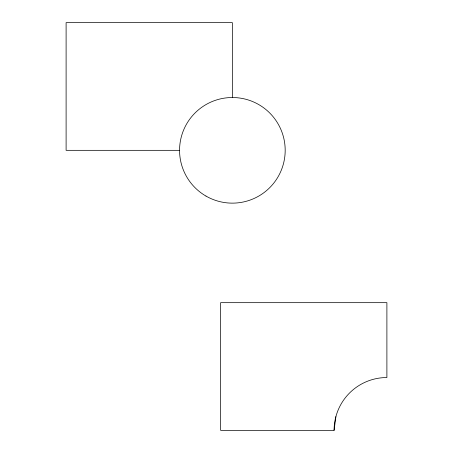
<?xml version="1.0" encoding="UTF-8"?>
<svg xmlns="http://www.w3.org/2000/svg" width="453" height="453" viewBox="0 0 453 453"><rect width="100%" height="100%" fill="white"/><g stroke="black" fill="none" stroke-linecap="round" stroke-linejoin="round"><path stroke-width="0.68" d="M334.082 430.35A52.814 52.814 0 0 1 386.896 377.536L386.896 302.672L220.622 302.672L220.622 430.35L334.082 430.35L335.883 416.681M179.564 150.328L66.104 150.328L66.104 22.65L232.378 22.65L232.378 97.514M205.968 196.064A52.814 52.814 0 0 0 285.186 150.328A52.814 52.814 0 0 0 205.968 104.592A52.814 52.814 0 0 0 205.968 196.064"/></g></svg>
